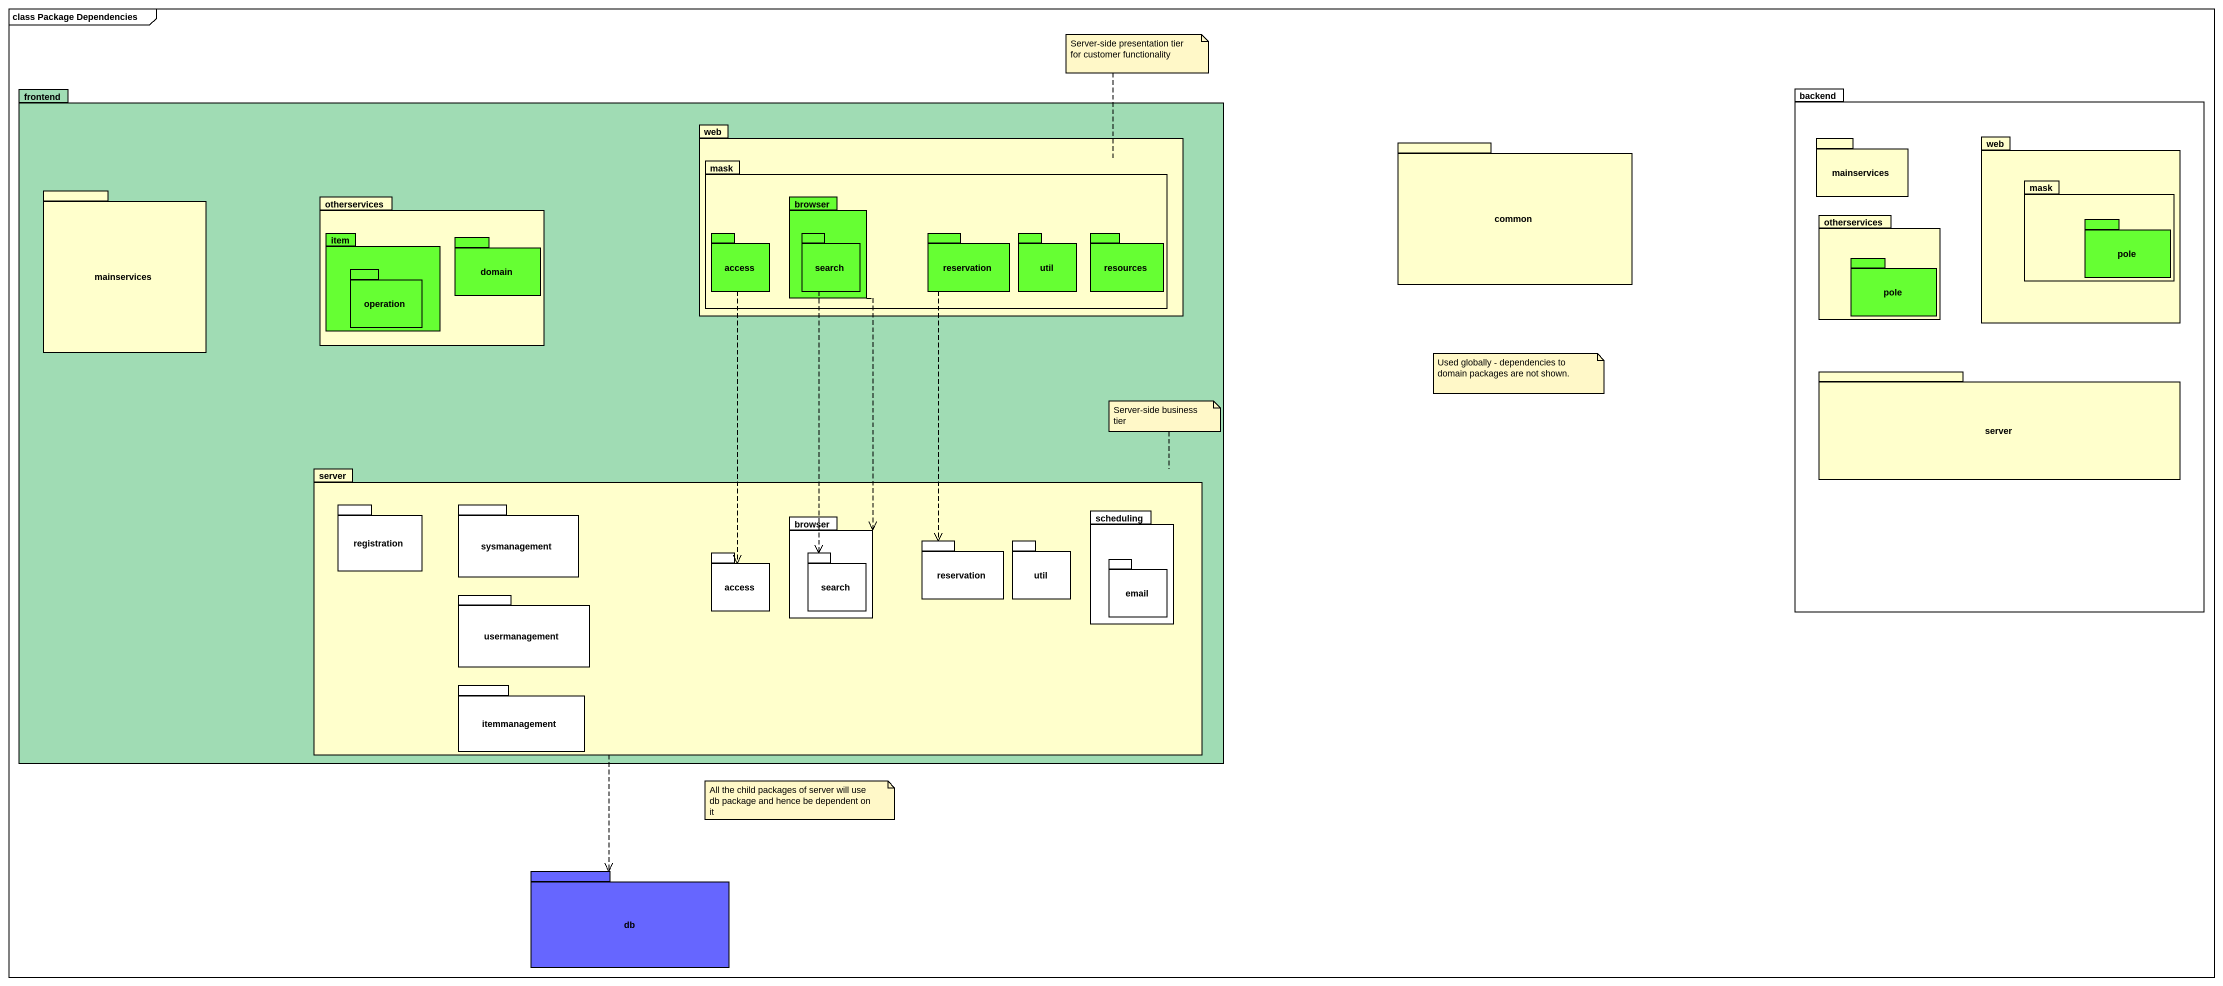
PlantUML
@startuml
mainframe class Package Dependencies
package frontend #A0DCB4 {
  package web #FFFFCC {
    package mask #FFFFCC {
      package browser #66FF33 {
        package search #66FF33 {
        }
      }
      package access #66FF33 {
      }
      package reservation #66FF33 {
      }
      package util #66FF33 {
      }
      package resources #66FF33 {
      }
    }
  }
  package "mainservices" as mainservices_2 #FFFFCC {
  }
  package otherservices #FFFFCC {
    package item #66FF33 {
      package operation #66FF33 {
      }
    }
    package domain #66FF33 {
    }
  }
  package "server" as server_2 #FFFFCC {
    package registration {
    }
    package sysmanagement {
    }
    package "browser" as browser_2 {
      package "search" as search_2 {
      }
    }
    package scheduling {
      package email {
      }
    }
    package "access" as access_2 {
    }
    package "reservation" as reservation_2 {
    }
    package "util" as util_2 {
    }
    package usermanagement {
    }
    package itemmanagement {
    }
  }
}
package backend {
  package "web" as web_2 #FFFFCC {
    package "mask" as mask_2 #FFFFCC {
      package pole #66FF33 {
      }
    }
  }
  package mainservices #FFFFCC {
  }
  package "otherservices" as otherservices_2 #FFFFCC {
    package "pole" as pole_2 #66FF33 {
    }
  }
  package server #FFFFCC {
  }
}
package common #FFFFCC {
}
package db #6666FF {
}
browser ..> browser_2
access ..> access_2
search ..> search_2
reservation ..> reservation_2
server_2 ..> db
note top of mask : Server-side presentation tier for customer functionality
note as N2
  Used globally - dependencies to domain packages are not shown.
end note
note right of server_2 : Server-side business tier
note as N4
  All the child packages of server will use db package and hence be dependent on it
end note
@enduml
